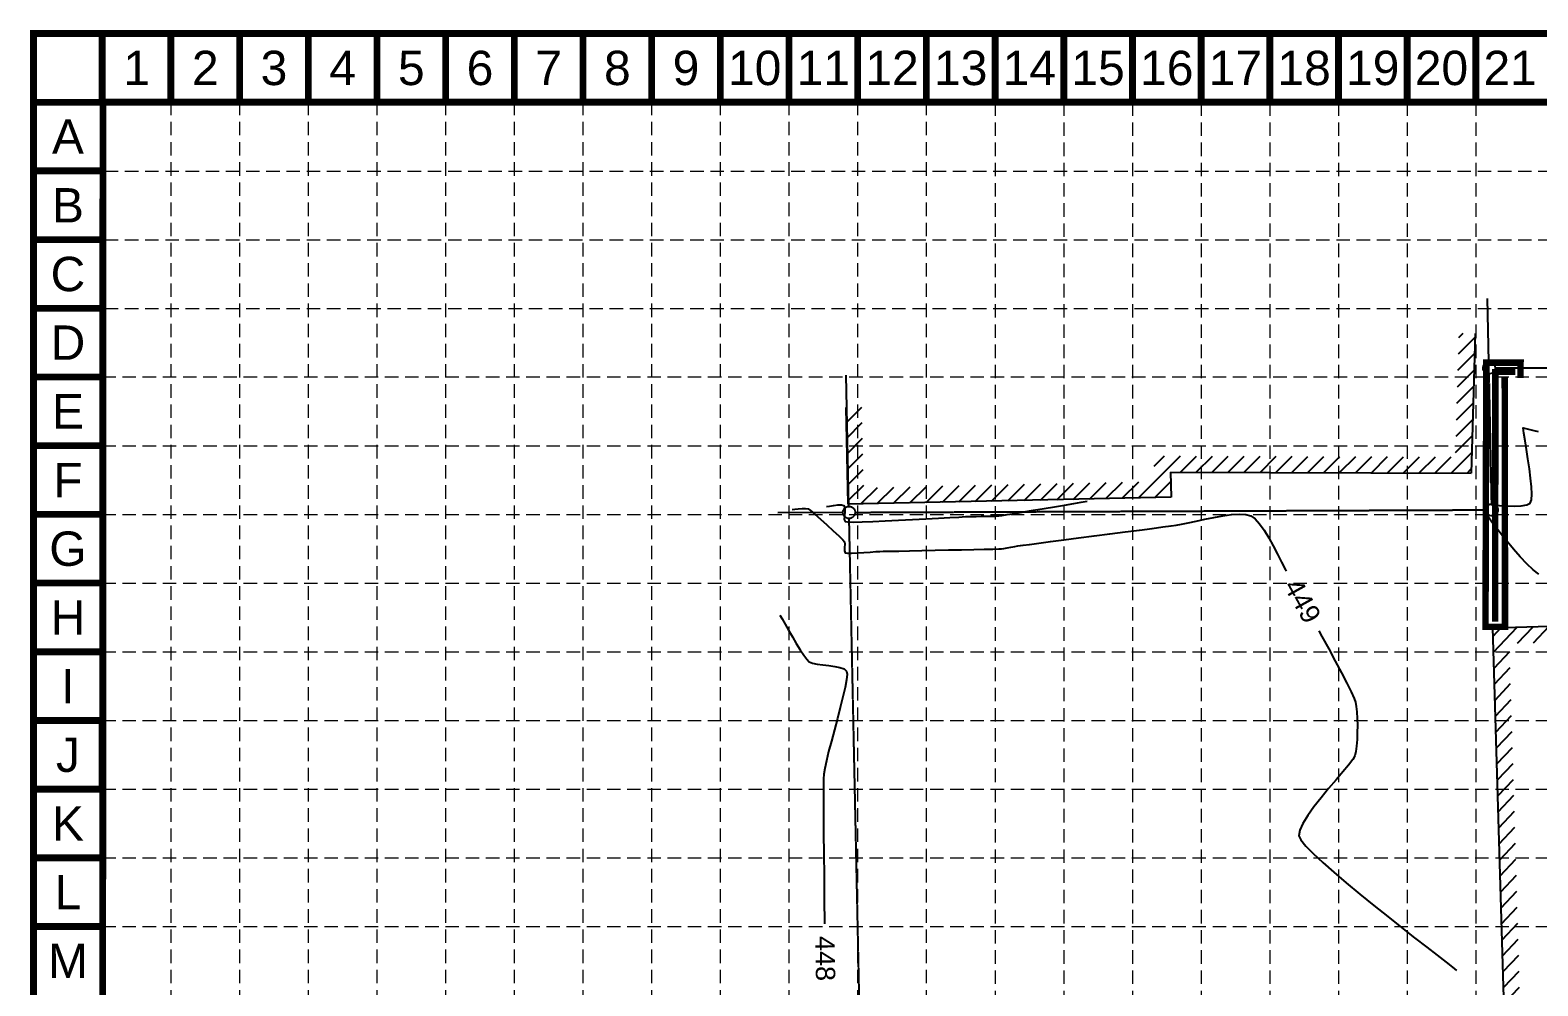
# Model space of a CAD drawing. Header units: inches. Extents: x -800 to 7376, y -156 to 4959.
# Drawn here: x -800 to 2000, y 3184 to 4959 of the extents above; entities that cross this region are included whole.
import ezdxf
from ezdxf.enums import TextEntityAlignment as Align

# ---------------------------------------------------------------- set-up
doc = ezdxf.new("R2010")
doc.units = ezdxf.units.IN
doc.header["$MEASUREMENT"] = 0
for name, pattern in [('( Dashed )', [0.75, 0.5, -0.25]), ('CENTER2', [1.125, 0.75, -0.125, 0.125, -0.125]), ('HIDDEN', [0.375, 0.25, -0.125])]:
    doc.linetypes.add(name, pattern=pattern)
for name, color, linetype in [('1SILT', 200, '( Dashed )'), ('BASE', 7, 'Continuous'), ('BUILDHATCH', 4, 'Continuous'), ('BUILDING', 3, 'Continuous'), ('CONT-MJR', 2, 'Continuous'), ('CONT-MNR', 7, 'Continuous'), ('GRID', 254, 'HIDDEN'), ('LIMITS OF DISTURBANCE', 1, '( Dashed )'), ('PROPLINES', 4, 'CENTER2'), ('ROW-ADJ', 2, 'Continuous')]:
    doc.layers.add(name, color=color, linetype=linetype)
doc.styles.get("Standard").update_dxf_attribs({"font": 'ARIAL.TTF'})

msp = doc.modelspace()

# ---------------------------------------------------------------- hatches: boundary and pattern name
at = {"layer": 'BUILDHATCH'}
h = msp.add_hatch(dxfattribs=at)
h.set_pattern_fill('U', color=253, scale=21, angle=45.0164, style=0, pattern_type=0)
h.set_pattern_definition([(45.01639, (-55382.27, -57306.718), (-14.8534893, 14.8449943), [])])
h.paths.add_polyline_path([(1318.1, 4138), (1876.4, 4136.1), (1883.8, 4395.5), (1853.8, 4396.4), (1847.2, 4166.2), (1287.4, 4168.1), (1288.4, 4120.6), (748.2, 4109), (744.6, 4258.7), (714.6, 4258), (718.8, 4078.4), (1319.1, 4091.2)])
h = msp.add_hatch(dxfattribs=at)
h.set_pattern_fill('_U', color=253, scale=21, angle=46.6706, style=0, pattern_type=0)
h.set_pattern_definition([(46.670556, (-55382.27, -57306.718), (-15.2758246, 14.4100376), [])])
h.paths.add_polyline_path([(2403.7, 3862.6), (1916.7, 3848.6), (1945.5, 2876.3), (2432.5, 2890.3)])
h.paths.add_polyline_path([(2401.6, 2919.4), (1974.6, 2907.1), (1947.5, 3819.5), (2374.6, 3831.7)], flags=16)
h.paths.add_polyline_path([(2152.7, 2918.9), (2225.1, 2921), (2224.2, 2953.1), (2151.8, 2951)], flags=8)
h.paths.add_polyline_path([(2122.1, 3785.2), (2194.5, 3787.3), (2193.6, 3819.4), (2121.2, 3817.4)], flags=8)
h.paths.add_polyline_path([(2346, 3405.8), (2347.9, 3340.3), (2380.1, 3341.2), (2378.1, 3406.8)], flags=8)
h.paths.add_polyline_path([(1965, 3400.5), (1967, 3335), (1999.1, 3336), (1997.2, 3401.5)], flags=8)

# ---------------------------------------------------------------- linework, layer by layer
at = {"layer": '1SILT', "linetype": 'Continuous', "const_width": 12}
for points in [[(1920.1, 4324.2), (1958.7, 4324.2)], [(1921.2, 4329.2), (1921.1, 3860.2)]]:
    msp.add_lwpolyline(points, dxfattribs=at)
at = {"layer": 'BASE', "const_width": 12.8}
for points in [[(-793.8, -150), (7370.1, -150), (7370.1, 4952.4), (-793.8, 4952.4)], [(-666.5, -22.5), (7242.9, -22.7), (7242.7, 4824.9), (-664.9, 4825)]]:
    msp.add_lwpolyline(points, close=True, dxfattribs=at)
for points in [[(-666.2, 4824.8), (-666.2, 4952.4)], [(-538.7, 4824.8), (-538.7, 4952.4)], [(-411.1, 4824.8), (-411.1, 4952.4)], [(-283.5, 4824.8), (-283.5, 4952.4)], [(-156, 4824.8), (-156, 4952.4)], [(-28.4, 4824.8), (-28.4, 4952.4)], [(99.1, 4824.8), (99.1, 4952.4)], [(226.7, 4824.8), (226.7, 4952.4)], [(354.3, 4824.8), (354.3, 4952.4)], [(481.8, 4824.8), (481.8, 4952.4)], [(609.4, 4824.8), (609.4, 4952.4)], [(736.9, 4824.8), (736.9, 4952.4)], [(864.5, 4824.8), (864.5, 4952.4)], [(992.1, 4824.8), (992.1, 4952.4)], [(1119.6, 4824.8), (1119.6, 4952.4)], [(1247.2, 4824.8), (1247.2, 4952.4)], [(1374.7, 4824.8), (1374.7, 4952.4)], [(1502.3, 4824.8), (1502.3, 4952.4)], [(1629.9, 4824.8), (1629.9, 4952.4)], [(1757.4, 4824.8), (1757.4, 4952.4)], [(1885, 4824.8), (1885, 4952.4)], [(-666.2, 4824.8), (-793.8, 4824.8)], [(-666.2, 4697.3), (-793.8, 4697.3)], [(-666.2, 4569.7), (-793.8, 4569.7)], [(-666.2, 4442.1), (-793.8, 4442.1)], [(-666.2, 4314.6), (-793.8, 4314.6)], [(-666.2, 4187), (-793.8, 4187)], [(-666.2, 4059.5), (-793.8, 4059.5)], [(-666.2, 3931.9), (-793.8, 3931.9)], [(-666.2, 3804.3), (-793.8, 3804.3)], [(-666.2, 3676.8), (-793.8, 3676.8)], [(-666.2, 3549.2), (-666.2, 3676.8)], [(-666.2, 3549.2), (-793.8, 3549.2)], [(-666.2, 3421.7), (-793.8, 3421.7)], [(-666.2, 3294.1), (-793.8, 3294.1)]]:
    msp.add_lwpolyline(points, dxfattribs=at)
at = {"layer": 'BUILDING', "color": 7}
for p, q in [((1883.8, 4395.5), (1876.4, 4136.1)), ((714.6, 4258), (718.8, 4078.4)), ((1318.1, 4138), (1319.1, 4091.2)), ((1318.1, 4138), (1876.4, 4136.1)), ((1319.1, 4091.2), (718.8, 4078.4)), ((1916.7, 3848.6), (2403.7, 3862.6)), ((1945.5, 2876.3), (1916.7, 3848.6))]:
    msp.add_line(p, q, dxfattribs=at)
at = {"layer": 'CONT-MJR', "color": 35, "elevation": 5400}
msp.add_lwpolyline([(679, 4074.2), (684.4, 4074.8), (691.9, 4075.9), (699.9, 4076.9), (706.9, 4077), (711.4, 4075.6), (712.9, 4071.4), (712.8, 4064.6), (712.2, 4057), (712.1, 4050.2), (713.6, 4046), (718.2, 4045.3), (729, 4045.2), (745.1, 4045.6), (765.1, 4046.3), (788.2, 4047.3), (813, 4048.5), (838.5, 4049.8), (863.5, 4051.1), (887, 4052.4), (907.8, 4053.6), (924.8, 4054.5), (936.9, 4055.2), (942.9, 4055.5), (948.9, 4055.6), (956.9, 4055.7), (966.1, 4055.8), (975.7, 4055.9), (984.9, 4056.1), (992.9, 4056.3), (998.9, 4056.7), (1004.6, 4057.4), (1014.8, 4059), (1028.6, 4061.3), (1045.2, 4064), (1063.7, 4067.1), (1083.1, 4070.3), (1102.6, 4073.6), (1121.2, 4076.8), (1138.1, 4079.6), (1152.3, 4082), (1163, 4083.8)], dxfattribs=at)
at = {"layer": 'CONT-MNR', "color": 35}
for points, elevation in [([(2001.8, 3948.2), (1991.3, 3956.6), (1979.7, 3967.7), (1967.5, 3980.7), (1955.1, 3994.7), (1943.2, 4009), (1932.2, 4022.7), (1922.6, 4035), (1915, 4045.2), (1909.8, 4052.3), (1907.7, 4055.6), (1906.9, 4059.4), (1906.6, 4065.1), (1906.5, 4071), (1906.5, 4075.7), (1906.6, 4077.7), (1906.3, 4078.6), (1909.3, 4078.2), (1917.3, 4077.2), (1928.8, 4076.1), (1942.3, 4075), (1956.3, 4074.6), (1969.3, 4075.1), (1979.7, 4076.9), (1986.2, 4080.4), (1988.5, 4086.4), (1989.2, 4096.8), (1988.6, 4110.6), (1986.9, 4126.7), (1984.6, 4144.3), (1981.9, 4162.4), (1979, 4180), (1976.4, 4196.2), (1974.3, 4210), (1973, 4220.4), (1973, 4220.4), (1978.2, 4219.1), (1985.1, 4217.2), (1992.9, 4215.2), (2000.8, 4213.2)], 5388), ([(615.1, 4068.4), (619.9, 4068.8), (626.5, 4069.6), (633.6, 4070.2), (640, 4070.4), (644.7, 4069.7), (649.1, 4066.7), (657.3, 4059.8), (668.1, 4050.4), (679.9, 4039.7), (691.6, 4028.9), (701.8, 4019.3), (709.2, 4012.1), (712.4, 4008.4), (712.9, 4004.1), (712.7, 3997.9), (712.6, 3991.8), (713.9, 3988), (717.7, 3987.3), (725.7, 3987.3), (736.4, 3987.8), (748.4, 3988.6), (760.3, 3989.5), (770.7, 3990.3), (778.1, 3990.7), (784.4, 3990.8), (796.4, 3991.1), (813.1, 3991.4), (833.4, 3991.8), (856.3, 3992.3), (880.8, 3992.8), (905.6, 3993.3), (929.8, 3993.8), (952.4, 3994.3), (972.1, 3994.7), (988, 3995.1), (999, 3995.4), (1004, 3995.6), (1008.5, 3996.2), (1014.7, 3997.2), (1021.6, 3998.4), (1028.5, 3999.6), (1034.6, 4000.7), (1039.2, 4001.4), (1044.3, 4002.1), (1056, 4003.7), (1073.1, 4005.9), (1094.8, 4008.8), (1119.8, 4012), (1147.2, 4015.6), (1176, 4019.4), (1205.1, 4023.2), (1233.5, 4026.9), (1260.1, 4030.4), (1283.9, 4033.5), (1303.9, 4036.1), (1319.1, 4038.1), (1328.3, 4039.3), (1338.3, 4041), (1351, 4043.6), (1365.7, 4046.9), (1381.8, 4050.4), (1398.6, 4053.9), (1415.3, 4056.8), (1431.2, 4059), (1445.6, 4059.9), (1457.8, 4059.3), (1467, 4056.8), (1474.9, 4051.1), (1483.2, 4041.9), (1491.7, 4030), (1500.3, 4016.1), (1508.7, 4001), (1516.8, 3985.6), (1524.4, 3970.6), (1531.3, 3956.7), (1532.6, 3954.1)], 5388), ([(592.1, 3872.5), (596.5, 3865.2), (602.1, 3855.5), (608.6, 3844.1), (615.7, 3831.9), (622.9, 3819.6), (630, 3808), (636.6, 3798), (642.4, 3790.3), (647, 3785.7), (653, 3783), (661.7, 3781.1), (672.1, 3779.7), (683.2, 3778.5), (694.2, 3777), (704, 3775.1), (711.7, 3772.3), (716.4, 3768.4), (717.2, 3762.7), (716.1, 3752.3), (713.4, 3737.9), (709.5, 3720.5), (704.6, 3701), (699.2, 3680.2), (693.6, 3659), (688.1, 3638.2), (683, 3618.8), (678.7, 3601.6), (675.6, 3587.4), (673.9, 3577.2), (673.5, 3568.4), (673.3, 3552.1), (673.2, 3529.2), (673.3, 3500.5), (673.6, 3466.9), (673.9, 3429.1), (674.4, 3388.1), (674.9, 3344.6), (675.5, 3299.5), (675.5, 3298.9)], 5376), ([(1593.6, 3842.9), (1599.1, 3832.9), (1611.8, 3809.5), (1624, 3786.6), (1635.4, 3765.1), (1645.3, 3745.9), (1653.3, 3729.8), (1658.9, 3717.7), (1661.6, 3710.5), (1663, 3702.7), (1664.1, 3692.4), (1664.7, 3680.4), (1665, 3667.4), (1664.9, 3654), (1664.4, 3641), (1663.5, 3629.1), (1662.1, 3618.9), (1660.3, 3611.1), (1656.5, 3604.1), (1648.7, 3593.8), (1638.1, 3581), (1625.4, 3566.1), (1611.7, 3550), (1597.7, 3533.2), (1584.4, 3516.4), (1572.8, 3500.3), (1563.6, 3485.5), (1557.9, 3472.7), (1556.6, 3462.5), (1560.2, 3454.7), (1569.3, 3443.5), (1583, 3429.4), (1600.6, 3413), (1621.3, 3394.6), (1644.5, 3374.9), (1669.4, 3354.3), (1695.3, 3333.3), (1721.4, 3312.5), (1747, 3292.3), (1771.4, 3273.2), (1793.8, 3255.8), (1813.5, 3240.5), (1829.8, 3227.8), (1841.9, 3218.2), (1849.2, 3212.4)], 5388)]:
    msp.add_lwpolyline(points, dxfattribs=dict(at, elevation=elevation))
at = {"layer": 'GRID', "color": 252, "linetype": 'HIDDEN', "lineweight": 0, "ltscale": 100}
for p, q in [((-539.1, 4826), (-539.1, 359.7)), ((-411.5, 4826), (-411.5, 359.7)), ((-284, 4826), (-284, 359.7)), ((-156.4, 4826), (-156.4, 359.7)), ((-28.9, 4826), (-28.9, 359.7)), ((98.7, 4826), (98.7, 359.7)), ((226.3, 4826), (226.3, 359.7)), ((353.8, 4826), (353.8, 359.7)), ((481.4, 4826), (481.4, 359.7)), ((608.9, 4826), (608.9, 359.7)), ((736.5, 4826), (736.5, 359.7)), ((864.1, 4826), (864.1, 359.7)), ((992.1, 4824.8), (992.1, 359.7)), ((1119.6, 4824.8), (1119.6, 359.7)), ((1247.2, 4824.8), (1247.2, 359.7)), ((1374.7, 4824.8), (1374.7, 359.7)), ((1502.3, 4824.8), (1502.3, 359.7)), ((1629.9, 4824.8), (1629.9, 359.7)), ((1757.4, 4824.8), (1757.4, 359.7)), ((1885, 4824.8), (1885, 359.7)), ((-661.5, 4696.8), (7247.2, 4696.8)), ((-661.5, 4569.3), (7247.2, 4569.3)), ((-661.5, 4441.7), (7247.2, 4441.7)), ((-666.2, 4314.6), (7242.5, 4314.6)), ((-666.2, 4187), (7242.5, 4187)), ((-666.2, 4059.5), (7242.5, 4059.5)), ((-666.2, 3931.9), (7242.5, 3931.9)), ((-666.2, 3804.3), (7242.5, 3804.3)), ((-666.2, 3676.8), (7242.5, 3676.8)), ((-666.2, 3549.2), (7242.5, 3549.2)), ((-666.2, 3421.7), (7242.5, 3421.7)), ((-666.2, 3294.1), (7242.5, 3294.1))]:
    msp.add_line(p, q, dxfattribs=at)
at = {"layer": 'LIMITS OF DISTURBANCE', "ltscale": 100, "const_width": 12}
msp.add_lwpolyline([(1968, 4312.7), (1968.2, 4341.3), (1904.5, 4341.2), (1903, 3850.5), (1939.3, 3850.5), (1938.7, 4314.3)], dxfattribs=at)
at = {"layer": 'PROPLINES', "color": 7}
for p, q in [((1914.6, 4079.1), (1909.8, 4320.1)), ((1920.8, 4331.4), (4575.4, 4331.4)), ((732.1, 4063.1), (1903.6, 4067.8)), ((784.8, 1036.5), (721.1, 4051.8))]:
    msp.add_line(p, q, dxfattribs=at)
for centre, radius in [((1909.6, 4331.4), 11.2), ((720.8, 4063), 11.3), ((1914.8, 4067.8), 11.2)]:
    msp.add_circle(centre, radius, dxfattribs=at)
at = {"layer": 'ROW-ADJ', "color": 7}
for p, q in [((1909.3, 4342.6), (1907, 4460.2)), ((720.6, 4074.3), (715.4, 4318.1)), ((709.6, 4063), (588.7, 4062.5))]:
    msp.add_line(p, q, dxfattribs=at)

# ---------------------------------------------------------------- texts
at = {"layer": 'BASE'}
for s, height, p in [('1', 63.8, (-602.4, 4888.6)), ('2', 63.8, (-474.9, 4888.6)), ('3', 63.8, (-347.3, 4888.6)), ('4', 63.8, (-219.8, 4888.6)), ('5', 63.8, (-92.2, 4888.6)), ('6', 63.8, (35.4, 4888.6)), ('7', 63.8, (162.9, 4888.6)), ('8', 63.8, (290.5, 4888.6)), ('9', 63.8, (418, 4888.6)), ('10', 63.78, (545.6, 4888.6)), ('11', 63.78, (673.2, 4888.6)), ('12', 63.78, (800.7, 4888.6)), ('13', 63.78, (928.3, 4888.6)), ('14', 63.78, (1055.8, 4888.6)), ('15', 63.78, (1183.4, 4888.6)), ('16', 63.78, (1311, 4888.6)), ('17', 63.78, (1438.5, 4888.6)), ('18', 63.78, (1566.1, 4888.6)), ('19', 63.78, (1693.6, 4888.6)), ('20', 63.78, (1821.2, 4888.6)), ('21', 63.78, (1948.8, 4888.6)), ('A', 63.8, (-730, 4761)), ('B', 63.8, (-730, 4633.5)), ('C', 63.8, (-730, 4505.9)), ('D', 63.8, (-730, 4378.4)), ('E', 63.8, (-730, 4250.8)), ('F', 63.8, (-730, 4123.2)), ('G', 63.8, (-730, 3995.7)), ('H', 63.8, (-730, 3868.1)), ('I', 63.8, (-730, 3740.6)), ('J', 63.8, (-730, 3613)), ('K', 63.8, (-730, 3485.4)), ('L', 63.8, (-730, 3357.9)), ('M', 63.8, (-730, 3230.3))]:
    msp.add_text(s, height=height, dxfattribs=at).set_placement(p, align=Align.MIDDLE_CENTER)
at = {"layer": 'CONT-MNR', "color": 35, "char_height": 36, "attachment_point": 5}
for s, insert, rotation in [('{449}', (1563.1, 3898.5, 5388), 299.093), ('{448}', (676.5, 3234.6, 5376), 270.8746)]:
    msp.add_mtext(s, dxfattribs=dict(at, insert=insert, rotation=rotation))

doc.saveas('drawing.dxf')
